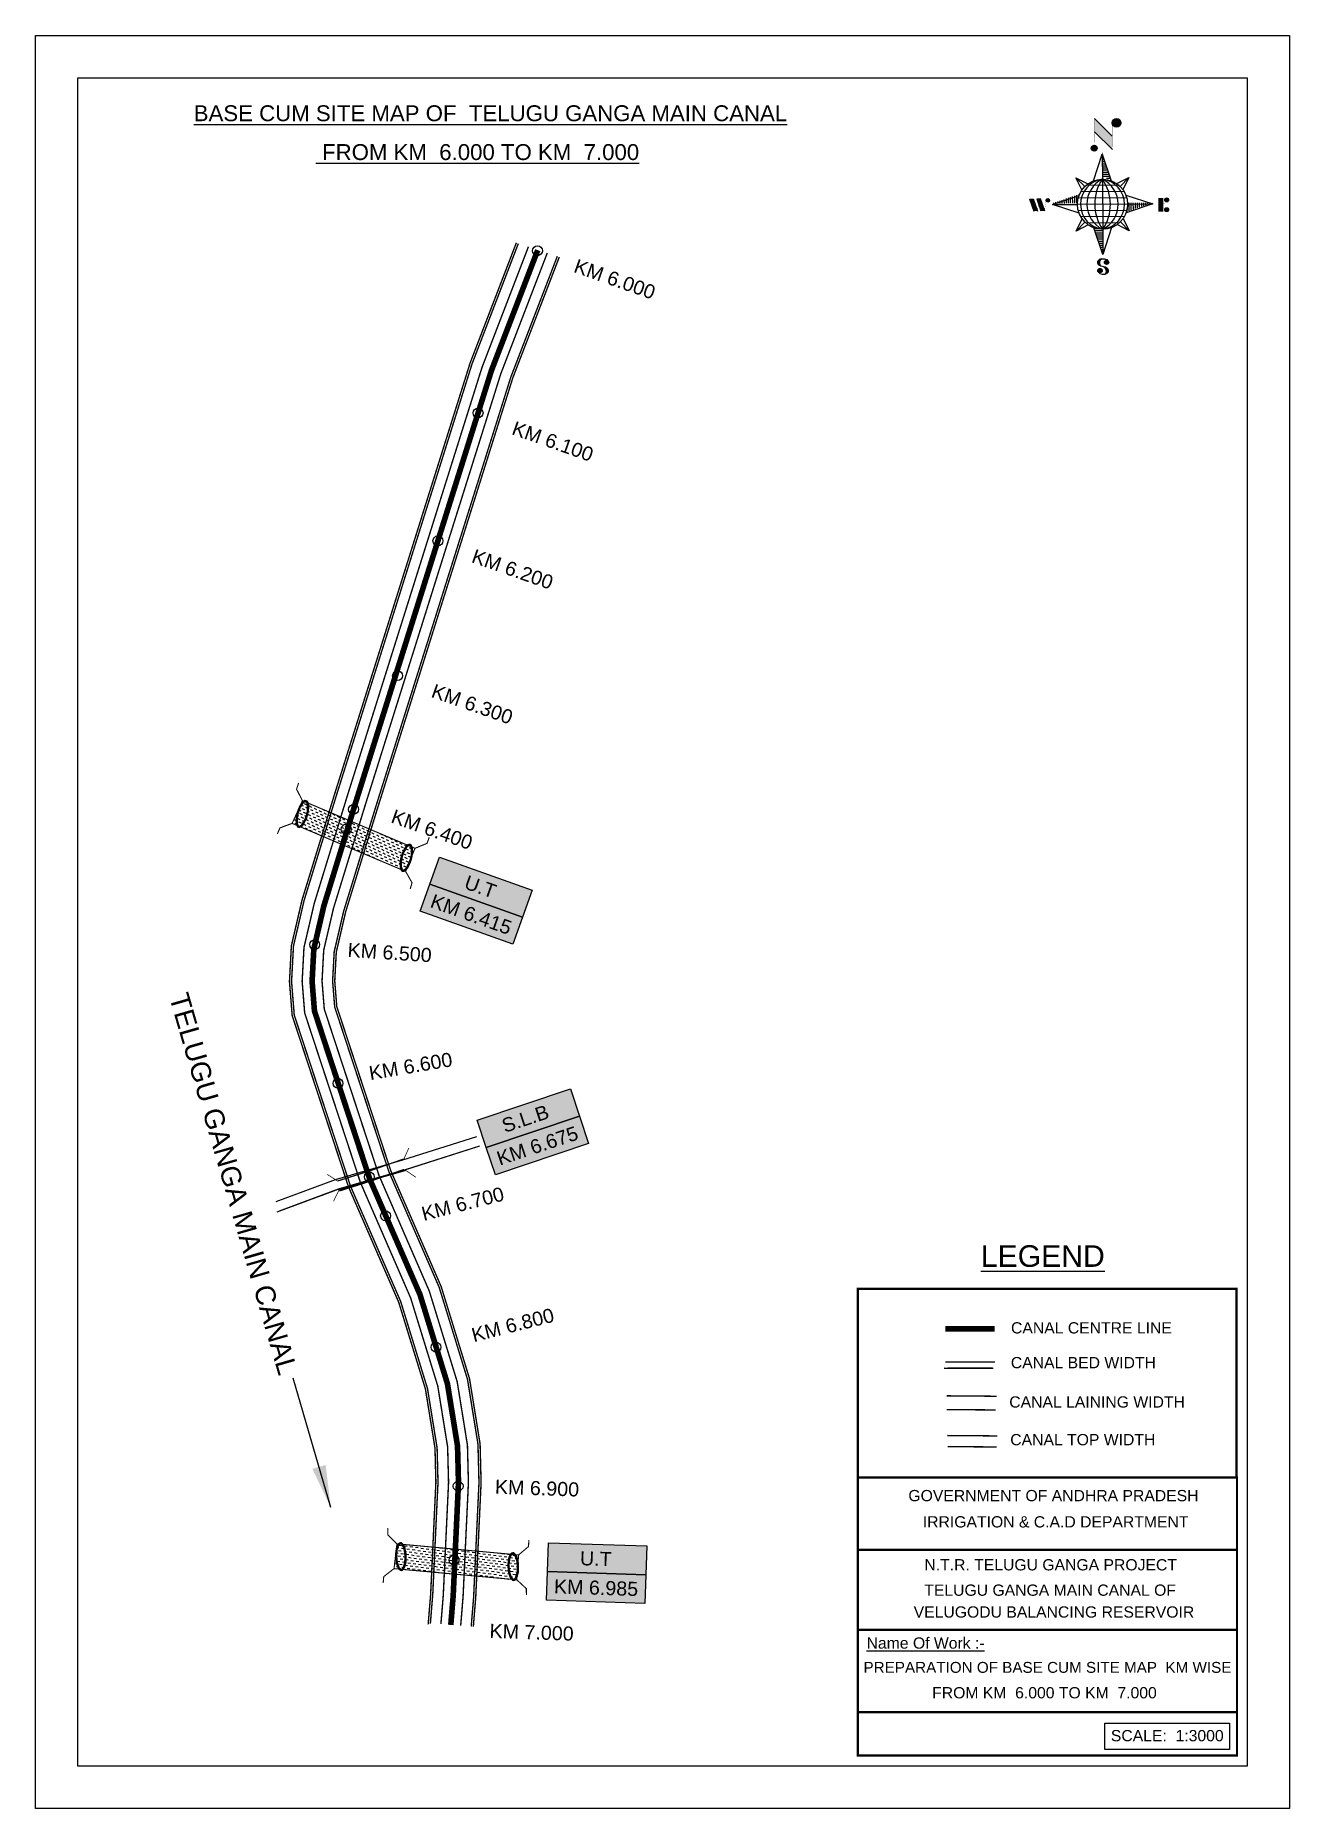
# Model space of a CAD drawing. Header units: inches. Extents: x 259960 to 260851, y 1736990 to 1738250.
import ezdxf

# ---------------------------------------------------------------- set-up
doc = ezdxf.new("R2010")
doc.units = ezdxf.units.IN
doc.header["$MEASUREMENT"] = 0
doc.header["$PDMODE"] = 32
doc.header["$PDSIZE"] = 7
doc.linetypes.add('ACAD_ISO02W100', pattern=[15, 12, -3])
for name, color, linetype in [('AQUADUCT', 1, 'Continuous'), ('bed with', 5, 'Continuous'), ('bord', 1, 'Continuous'), ('canal', 1, 'Continuous'), ('chainage', 7, 'Continuous'), ('FRAME 025', 7, 'Continuous'), ('laying', 4, 'Continuous'), ('lining', 4, 'Continuous'), ('ROAD', 6, 'Continuous'), ('SLB', 11, 'Continuous'), ('STREAM', 4, 'Continuous'), ('Stu coo', 3, 'Continuous'), ('TEXT', 7, 'Continuous'), ('top of bund', 1, 'Continuous'), ('UT', 173, 'ACAD_ISO02W100'), ('V', 6, 'Continuous'), ('ZSTU', 7, 'Continuous')]:
    doc.layers.add(name, color=color, linetype=linetype)
doc.styles.get("Standard").update_dxf_attribs({"font": 'arial.ttf'})
doc.dimstyles.get("Standard").update_dxf_attribs({"dimtxt": 0.18, "dimasz": 0.18, "dimexe": 0.18, "dimexo": 0.0625, "dimgap": 0.09, "dimtad": 0, "dimtih": 1, "dimtoh": 1, "dimdec": 4, "dimzin": 0, "dimdsep": 46, "dimtxsty": 'Standard', "dimcen": 0.09, "dimadec": 0, "dimazin": 0, "dimtfac": 1, "dimtdec": 4, "dimtofl": 0, "dimtmove": 0, "dimatfit": 3, "dimfxl": 1, "dimtolj": 1, "dimtzin": 0, "dimarcsym": 0})
pattern_1 = [(267.2971131487395, (-8720374.9383359, 50637915.13839893), (10.53672553373347, -0.4974314379093613), [])]
pattern_2 = [(357.2971131487395, (-8720374.9383359, 50637915.13839893), (0.4974314379093601, 10.53672553373348), [])]

# ---------------------------------------------------------------- blocks, each defined once
blk = doc.blocks.new('GGF')
at = {"layer": 'STREAM'}
h = blk.add_hatch(dxfattribs=at)
h.set_pattern_fill('DASH', color=256, scale=10, angle=-6.082734917303942, style=0)
h.set_pattern_definition([(353.9172650826961, (-115347.3726237068, 1016.387648081312), (1.375417949938526, 1.110506849590268), [1.25, -1.25])])
h.paths.add_polyline_path([(406186.8358267642, 1485623.894007653), (406186.3350356966, 1485618.16585714), (406185.8342446289, 1485612.437706626), (406242.6024607782, 1485608.895201602), (406242.8636284556, 1485614.639267362), (406243.1247961327, 1485620.383333121)])
at = {"layer": 'laying', "linetype": 'ByBlock', "extrusion": (0, 0, -1)}
for centre in [(406188.8340515448, 1485618.100544371), (406240.8092758137, 1485614.964376942)]:
    blk.add_ellipse(centre, major_axis=(0.4022038884711088, -6.365555352701567), ratio=0.3887167828476952, dxfattribs=at)
at = {"layer": 'laying', "linetype": 'ByBlock'}
for points in [[(406189.2044231551, 1485612.238788546), (406189.1301593552, 1485612.234096231), (406189.0528622998, 1485612.245618227), (406188.8631006061, 1485612.324588027), (406188.7519765225, 1485612.394145026), (406188.5122836892, 1485612.610022701), (406188.3845252309, 1485612.755754402), (406187.9901122551, 1485613.318903608), (406187.7273521348, 1485613.85898441), (406187.2895556467, 1485615.151754198), (406187.1131680161, 1485615.903753204), (406186.8806331598, 1485617.489787864), (406186.8243655579, 1485618.323341603), (406186.8412834518, 1485619.932858505), (406186.9146281564, 1485620.708349793), (406187.1740924141, 1485622.067517512), (406187.3614922329, 1485622.65073727), (406187.7140922088, 1485623.356040432), (406187.8630650354, 1485623.567618286), (406188.1141012118, 1485623.821781273), (406188.2175726035, 1485623.889167762), (406188.3951326545, 1485623.961233407), (406188.4694103668, 1485623.970225642), (406188.6399464445, 1485623.94807565), (406188.7398646418, 1485623.913414563), (406188.9754422541, 1485623.761023998), (406189.1085637353, 1485623.642922326), (406189.3815283708, 1485623.318037364), (406189.5211763898, 1485623.111945711), (406189.9516964495, 1485622.33059618), (406190.2214699374, 1485621.608086816), (406190.6248590543, 1485619.961048005), (406190.7595287117, 1485619.037350996), (406190.8632364098, 1485617.186895084), (406190.8321935693, 1485616.26108243), (406190.6143732872, 1485614.607066808), (406190.4262052957, 1485613.879561222), (406190.055177624, 1485613.01905299), (406189.9016287614, 1485612.765040143), (406189.6325239488, 1485612.445281366), (406189.5169377527, 1485612.35368761), (406189.3392356181, 1485612.260876767), (406189.2716159608, 1485612.243034084), (406189.2044231551, 1485612.238788546)], [(406241.179647424, 1485609.102621116), (406241.1053836241, 1485609.097928802), (406241.0280865688, 1485609.109450798), (406240.838324875, 1485609.188420597), (406240.7272007914, 1485609.257977597), (406240.4875079581, 1485609.473855271), (406240.3597494998, 1485609.619586973), (406239.965336524, 1485610.182736179), (406239.7025764037, 1485610.722816981), (406239.2647799156, 1485612.015586769), (406239.088392285, 1485612.767585774), (406238.8558574287, 1485614.353620435), (406238.7995898268, 1485615.187174174), (406238.8165077207, 1485616.796691076), (406238.8898524253, 1485617.572182364), (406239.149316683, 1485618.931350083), (406239.3367165019, 1485619.514569841), (406239.6893164777, 1485620.219873002), (406239.8382893043, 1485620.431450857), (406240.0893254807, 1485620.685613844), (406240.1927968724, 1485620.753000333), (406240.3703569234, 1485620.825065977), (406240.4446346357, 1485620.834058213), (406240.6151707135, 1485620.811908221), (406240.7150889107, 1485620.777247134), (406240.950666523, 1485620.624856569), (406241.0837880042, 1485620.506754897), (406241.3567526398, 1485620.181869935), (406241.4964006587, 1485619.975778282), (406241.9269207185, 1485619.194428751), (406242.1966942063, 1485618.471919387), (406242.6000833233, 1485616.824880576), (406242.7347529806, 1485615.901183567), (406242.8384606787, 1485614.050727655), (406242.8074178382, 1485613.124915001), (406242.5895975561, 1485611.470899379), (406242.4014295646, 1485610.743393793), (406242.0304018929, 1485609.882885561), (406241.8768530303, 1485609.628872714), (406241.6077482177, 1485609.309113937), (406241.4921620216, 1485609.21752018), (406241.314459887, 1485609.124709338), (406241.2468402297, 1485609.106866655), (406241.179647424, 1485609.102621116)]]:
    blk.add_open_spline(points, degree=3, knots=[0, 0, 0, 0, 0.1890722348827286, 0.1890722348827286, 0.3781444697654573, 0.3781444697654573, 0.567216704648186, 0.567216704648186, 0.9642381621637766, 0.9642381621637766, 1.361259619679367, 1.361259619679367, 1.758281077194958, 1.758281077194958, 2.155302534710549, 2.155302534710549, 2.552323992226139, 2.552323992226139, 2.807761081817867, 2.807761081817867, 3.012439963152372, 3.012439963152372, 3.217118844486876, 3.217118844486876, 3.421797725821381, 3.421797725821381, 3.626476607155885, 3.626476607155885, 3.831155488490389, 3.831155488490389, 4.280922883927905, 4.280922883927905, 4.730690279365422, 4.730690279365422, 5.180457674802938, 5.180457674802938, 5.630225070240454, 5.630225070240454, 5.896844194109022, 5.896844194109022, 6.112115499412711, 6.112115499412711, 6.283185307179586, 6.283185307179586, 6.283185307179586, 6.283185307179586], dxfattribs=at)
at = {"layer": 'UT', "ltscale": 0.2, "const_width": 0.4999999999999999}
for points in [[(406181.0067191261, 1485605.627956516), (406181.2043290924, 1485608.621441158), (406185.8342446289, 1485612.437706626), (406186.3350356966, 1485618.16585714), (406186.8358267643, 1485623.894007653), (406182.485284513, 1485628.02592998), (406182.4731358847, 1485631.025905382)], [(406186.8358267643, 1485623.894007653), (406243.1247961327, 1485620.383333121)], [(406247.6637609265, 1485627.388723734), (406247.5913202798, 1485624.389598469), (406243.1247961327, 1485620.383333121), (406242.8636284556, 1485614.639267362), (406242.6024607783, 1485608.895201602), (406247.1217425518, 1485604.948545771), (406247.2591485833, 1485601.95169416)], [(406185.8342446289, 1485612.437706626), (406242.6024607783, 1485608.895201602)]]:
    blk.add_lwpolyline(points, dxfattribs=at)
blk = doc.blocks.new('FGDFGDFG6YURT')
at = {"layer": 'ROAD', "color": 1, "linetype": 'Continuous', "lineweight": 25}
for points in [[(386103.5284786596, 1482907.418250796, 0), (386134.4943898718, 1482913.048692988, 0), (386162.3338302057, 1482917.432879298, 0), (386187.03831635, 1482923.149040827, 0)], [(386104.349895274, 1482907.665549859, 0), (386135.2697901193, 1482913.287625029, 0), (386163.2020570702, 1482917.686429777, 0), (386188.0436620642, 1482923.434318075, 0)], [(386104.2356023123, 1482903.529261708, 0), (386135.1554971575, 1482909.151336877, 0), (386163.0877641085, 1482913.550141626, 0), (386187.9293691025, 1482919.298029924, 0)]]:
    blk.add_polyline3d(points, dxfattribs=at)
at = {"layer": 'SLB'}
for points, const_width in [([(386134.5918138346, 1482913.396780385), (386134.2422434629, 1482913.414116911), (386130.6310287907, 1482916.63665141)], 0.2999999999999999), ([(386134.5918138346, 1482913.396780385), (386148.2388681522, 1482915.445660189), (386161.8187230226, 1482917.900765421)], 0.4999999999999999), ([(386161.9926194173, 1482918.187514973), (386148.4127645467, 1482915.732409741), (386134.9121982792, 1482912.873264684)], 0.4999999999999999), ([(386161.8187230226, 1482917.900765421), (386162.1664906862, 1482917.940232523), (386164.805117545, 1482921.997725382)], 0.2999999999999999), ([(386134.7979053175, 1482908.736976533), (386134.4514698859, 1482908.687151922), (386131.9350661394, 1482904.552746017)], 0.2999999999999999), ([(386161.8783264555, 1482914.051226821), (386148.298471585, 1482911.59612159), (386134.7979053175, 1482908.736976533)], 0.4999999999999999), ([(386161.8783264555, 1482914.051226821), (386162.2282584353, 1482914.044326869), (386165.9340047213, 1482910.930961412)], 0.2999999999999999)]:
    blk.add_lwpolyline(points, dxfattribs=dict(at, const_width=const_width))
blk = doc.blocks.new('*X4')
at = {"color": 0, "linetype": 'Continuous'}
for p, q in [((6321.563175437702, 239.2074203663178), (6322.581924588794, 240.2261695174094)), ((6321.571094283617, 239.3921159075293), (6322.524536642279, 240.3455582661906)), ((6321.579013129532, 239.5768114487408), (6322.467148695763, 240.4649470149719)), ((6321.586931975447, 239.7615069899523), (6322.409760749248, 240.5843357637531)), ((6321.594850821361, 239.9462025311638), (6322.352372802732, 240.7037245125344)), ((6321.602769667276, 240.1308980723753), (6322.294984856217, 240.8231132613157)), ((6321.610688513191, 240.3155936135868), (6322.322610836808, 241.0275159372032)), ((6321.618607359106, 240.5002891547983), (6322.339575221931, 241.2212570176224)), ((6321.670405508729, 239.1378737420482), (6322.639312535309, 240.1067807686281)), ((6321.756101028845, 239.046792566867), (6322.694551492757, 239.9852430307802)), ((6321.767025283511, 240.8254837745006), (6322.356539607053, 241.4149980980416)), ((6321.841796548961, 238.9557113916858), (6322.784401525116, 239.8983163678416)), ((6321.927492069076, 238.8646302165046), (6322.874251557474, 239.8113897049031)), ((6322.013187589191, 238.7735490413234), (6322.964101589832, 239.7244630419646)), ((6322.075863133939, 241.3110983202248), (6322.373503992176, 241.6087391784607)), ((6322.098883109306, 238.6824678661422), (6323.053951622191, 239.637536379026)), ((6322.184578629423, 238.591386690961), (6323.143801654548, 239.5506097160875)), ((6322.270274149538, 238.5003055157798), (6323.233651686906, 239.463683053149)), ((6322.405772691616, 238.4590273625623), (6323.316199320379, 239.3694539913255)), ((6322.536564177177, 238.4130421528257), (6323.436926723143, 239.3134046987925)), ((6322.667355662737, 238.3670569430892), (6323.557654125907, 239.2573554062594)), ((6322.798147148297, 238.3210717333527), (6323.67838152867, 239.2013061137264)), ((6322.928938633857, 238.2750865236161), (6323.799108931434, 239.1452568211934)), ((6323.059730119417, 238.2291013138795), (6323.919836334197, 239.0892075286604)), ((6323.190521604977, 238.183116104143), (6324.040563736961, 239.0331582361274)), ((6323.334898284248, 238.1507160881169), (6324.161291139725, 238.9771089435944)), ((6323.500484499982, 238.1395256085544), (6324.282018542488, 238.9210596510615)), ((6323.666070715716, 238.1283351289918), (6324.389078986148, 238.8513433994243)), ((6323.83165693145, 238.1171446494292), (6324.558435473549, 238.8439231915289)), ((6324.097210919775, 238.2059219424567), (6324.727791960951, 238.8365029836336)), ((6324.341779298861, 238.2737136262468), (6324.897148448353, 238.8290827757383)), ((6324.586347677948, 238.341505310037), (6325.066504935754, 238.821662567843)), ((6324.830916057034, 238.4092969938271), (6325.235861423155, 238.8142423599477)), ((6325.075484436121, 238.4770886776172), (6325.405217910557, 238.8068221520524)), ((6325.401209342145, 238.6260368883443), (6325.574574397958, 238.7994019441571))]:
    blk.add_line(p, q, dxfattribs=at)
blk = doc.blocks.new('*X3')
at = {"color": 0, "linetype": 'Continuous'}
for p, q in [((6324.425409812192, 240.3018877878409), (6324.530098087213, 240.4065760628617)), ((6324.560821561592, 240.2605228419445), (6324.762767368324, 240.4624686486762)), ((6324.696233310992, 240.2191578960481), (6324.995436649435, 240.5183612344908)), ((6324.831645060392, 240.1777929501517), (6325.228105930546, 240.5742538203053)), ((6324.967056809793, 240.1364280042552), (6325.451206401633, 240.6205775960956)), ((6325.102468559193, 240.0950630583588), (6325.626700194168, 240.619294693334)), ((6325.231508829004, 240.0473266328736), (6325.802193986703, 240.6180117905725)), ((6325.335045025791, 239.9740861343645), (6325.976788801136, 240.6158299097086)), ((6325.438581222579, 239.9008456358553), (6326.100204563527, 240.5624689768027)), ((6325.542117419366, 239.8276051373462), (6326.223620325917, 240.5091080438968)), ((6325.645653616154, 239.754364638837), (6326.347036088308, 240.455747110991)), ((6325.749189812941, 239.6811241403279), (6326.470451850699, 240.4023861780851)), ((6325.852726009729, 239.6078836418188), (6326.593867613089, 240.3490252451792)), ((6325.951486090436, 239.5298670272285), (6326.71728337548, 240.2956643122733)), ((6326.036566250415, 239.4381704919113), (6326.840699137871, 240.2423033793674)), ((6326.121646410395, 239.346473956594), (6326.964114900262, 240.1889424464615)), ((6326.206726570374, 239.2547774212767), (6327.055858370612, 240.1039092215148)), ((6326.291806730354, 239.1630808859595), (6327.135785134496, 240.0070592901021)), ((6326.376886890333, 239.0713843506422), (6327.21571189838, 239.9102093586895)), ((6326.461967050313, 238.9796878153249), (6327.295638662264, 239.8133594272769)), ((6326.547047210292, 238.8879912800077), (6327.375565426148, 239.7165094958642)), ((6326.632127370272, 238.7962947446904), (6327.455492190032, 239.6196595644516)), ((6326.717207530251, 238.7045982093731), (6327.535418953916, 239.5228096330389)), ((6326.788410008449, 236.4777036487165), (6327.354219516036, 237.0435131563033)), ((6326.792225928501, 238.6028399123283), (6327.6153457178, 239.4259597016263)), ((6326.838137672734, 238.4719749612643), (6327.695272481684, 239.3291097702136)), ((6326.884049416966, 238.3411100102004), (6327.775199245568, 239.2322598388009)), ((6326.916746160023, 236.7828164955863), (6327.582476853365, 237.4485471889285)), ((6326.9299611612, 238.2102450591364), (6327.853734496604, 239.1340183945408)), ((6326.975872905432, 238.0793801080725), (6327.849127438164, 238.952634640804)), ((6327.003134980726, 237.9298654880686), (6327.844520379724, 238.7712508870673)), ((6327.012515933215, 237.7624697452613), (6327.839913321284, 238.5898671333306)), ((6327.021896885704, 237.5950740024541), (6327.835306262844, 238.4084833795939)), ((6327.031277838193, 237.4276782596467), (6327.830699204404, 238.2270996258572)), ((6327.040658790683, 237.2602825168395), (6327.826092145964, 238.0457158721205)), ((6327.045082311595, 237.087929342456), (6327.810734190693, 237.8535812215537))]:
    blk.add_line(p, q, dxfattribs=at)
blk = doc.blocks.new('H')
at = {"layer": 'bord', "extrusion": (0.0004278845142637609, 0.00479197890903182, 0.9999884268595202)}
h = blk.add_hatch(dxfattribs=at)
h.set_pattern_fill('LINE', color=8, scale=84.38768555040302, angle=-2.702886851260515, style=0)
h.set_pattern_definition(pattern_2)
h.paths.add_polyline_path([(-492.4668010775931, 785.5898788240738, -0.090992046448718), (-447.9625593584497, 775.2324968557805), (-486.4976985411486, 912.0312741750386)])
h = blk.add_hatch(dxfattribs=at)
h.set_pattern_fill('LINE', color=8, scale=84.38768555040302, angle=-92.70288685126052, style=0)
h.set_pattern_definition(pattern_1)
h.paths.add_polyline_path([(-624.8772989658173, 665.1175860036165, -0.09099204644210665), (-614.5199170010164, 709.6218277204316), (-751.3186943142209, 671.0866885515861)])
h = blk.add_hatch(dxfattribs=at)
h.set_pattern_fill('LINE', color=8, scale=84.38768555040302, angle=-92.70288685126052, style=0)
h.set_pattern_definition(pattern_1)
h.paths.add_polyline_path([(-245.5531129193259, 647.210278397426), (-371.9945082624909, 653.17938094493, -0.09099204644878103), (-382.3518902289215, 608.6751392250881)])
h = blk.add_hatch(dxfattribs=at)
h.set_pattern_fill('LINE', color=8, scale=84.38768555040302, angle=-2.702886851260515, style=0)
h.set_pattern_definition(pattern_2)
h.paths.add_polyline_path([(-504.4050061509479, 532.7070881242398, -0.090992046448718), (-548.909247870557, 543.064470092766), (-510.3741086877417, 406.2656927765347)])
at = {"layer": 'bord', "extrusion": (0.0004278845142637604, 0.00479197890903182, 0.9999884268595203)}
for p, q in [((-516.2384251924814, 1087.08582315594, -1217.145331720205), (-431.5311611755169, 993.9857607749291, -1216.735438367611)), ((-519.3860571105615, 1020.408509141766, -1216.824464901347), (-434.678793075087, 927.3084467682056, -1216.414571548796)), ((-538.2690597721958, 773.6536562892143, -1215.633927328097), (-487.0181812191731, 906.212239655666, -1216.291082326422)), ((-487.0181812191731, 906.212239655666, -1216.291082326422), (-492.9870239489828, 779.7722960542887, -1215.682623766277)), ((-487.0181812191731, 906.212239655666, -1216.291082326422), (-448.4827650671941, 769.4150330077391, -1215.652034309381)), ((-626.736305744329, 793.7732813858893, -1215.692487060367), (-566.811349663476, 760.1895317081362, -1215.557193835181)), ((-626.736305744329, 793.7732813858893, -1215.692487060367), (-584.1428260545363, 746.9596384149045, -1215.486379775655)), ((-598.946746484784, 730.9517588270828, -1215.4033350249), (-626.736305744329, 793.7732813858893, -1215.692487060367)), ((-421.3357812265749, 753.3219341966324, -1215.586531535218), (-358.5136001041974, 781.1110481221694, -1215.746578873753)), ((-358.5136001041974, 781.1110481221694, -1215.746578873753), (-405.3276889660046, 738.5181495659053, -1215.522440984547)), ((-358.5136001041974, 781.1110481221694, -1215.746578873753), (-392.0976094479556, 721.1868434431963, -1215.445049781629)), ((-864.6667208376457, 700.9117660832126, -1215.145683569252), (-846.8602190883248, 637.7003116968554, -1214.850391321915)), ((-846.885899517627, 700.0723706756253, -1215.149269383754), (-829.079397758178, 636.8609162860084, -1214.853977136408)), ((-829.1050781964441, 699.2329752675723, -1215.152855198257), (-811.2985764592304, 636.0215208844747, -1214.857562950931)), ((-829.1050781964441, 699.2329752675723, -1215.152855198257), (-811.3242568973801, 698.393579858588, -1215.156441012743)), ((-811.3242568973801, 698.393579858588, -1215.156441012743), (-793.5177551378147, 635.1821254740935, -1214.861148765422)), ((-751.8386587080895, 665.2704204607289, -1215.023166955395), (-615.0399729244527, 703.8051171880215, -1215.266361263119)), ((-751.8386587080895, 665.2704204607289, -1215.023166955395), (-625.3972626964678, 659.3013864478562, -1215.048666080719)), ((-619.2784603905748, 614.0198538512923, -1214.834293591338), (-751.8386587080895, 665.2704204607289, -1215.023166955395)), ((-246.0730746499612, 641.3942844460253, -1215.12516345687), (-382.8717604242847, 602.859587718267, -1214.881969149149)), ((-378.6332729603746, 692.6448510554619, -1215.314036820931), (-246.0730746499612, 641.3942844460253, -1215.12516345687)), ((-372.5144706616993, 647.363318458898, -1215.099664331546), (-246.0730746499612, 641.3942844460253, -1215.12516345687)), ((-213.4791469212505, 669.2951450282708, -1215.272811938016), (-216.710715676134, 600.8397693103179, -1214.943388670676)), ((-197.1518122339039, 599.9164343632292, -1214.947333066632), (-193.9202434780891, 668.3718100786209, -1215.276756333961)), ((-639.398133254319, 525.5536567845847, -1214.401751538512), (-605.8141239105607, 585.4778614635579, -1214.703280630637)), ((-639.398133254319, 525.5536567845847, -1214.401751538512), (-592.5840443923953, 568.1465553403832, -1214.625889427719)), ((-576.5759521321743, 553.3427707091905, -1214.561798877043), (-639.398133254319, 525.5536567845847, -1214.401751538512)), ((-510.8935521394596, 400.4524652508553, -1213.857248085843), (-549.4289682914387, 537.2496718976181, -1214.496296102879)), ((-371.1754276144202, 512.8914235194679, -1214.455843351893), (-431.1003836950404, 546.475173198618, -1214.591136577086)), ((-371.1754276144202, 512.8914235194679, -1214.455843351893), (-413.7689073036308, 559.7050664918497, -1214.661950636613)), ((-398.9649868734996, 575.7129460782744, -1214.74499538736), (-371.1754276144202, 512.8914235194679, -1214.455843351893)), ((-459.6426735860878, 533.0110486173071, -1214.514403084168), (-510.8935521394596, 400.4524652508553, -1213.857248085843)), ((-504.9247094094171, 526.8924088519998, -1214.465706645989), (-510.8935521394596, 400.4524652508553, -1213.857248085843))]:
    blk.add_line(p, q, dxfattribs=at)
at = {"layer": 'bord', "color": 8, "linetype": 'ByBlock', "extrusion": (0.0004278845142637604, 0.00479197890903182, 0.9999884268595203)}
for p, q in [((-386.4701403837535, 711.3830894059502, -1215.400477790083), (-605.4730712235323, 721.7215742594562, -1215.35631111762)), ((-410.8462962137419, 744.2142448802479, -1215.547375515144), (-578.1125475389999, 752.110393114388, -1215.51364266185)), ((-492.9872379411827, 779.772306161467, -1215.682623723144), (-504.9247094094171, 526.8924088519998, -1214.465706645989)), ((-372.5145726100891, 647.3634304928128, -1215.099664824794), (-625.3973747401615, 659.3012845208868, -1215.048665544341)), ((-378.0217974673142, 615.9429816137999, -1214.946740470406), (-622.87451776542, 627.5017590741627, -1214.897360629442)), ((-375.037429585529, 679.1629559395369, -1215.250969739694), (-619.8901498829364, 690.7217333998997, -1215.201589898729)), ((-392.4388761268347, 584.9431407540105, -1214.792019251512), (-611.441806967312, 595.2816256079823, -1214.747852579053)), ((-419.7993998112506, 554.5543218990788, -1214.634687707282), (-587.06565113744, 562.4504701336846, -1214.600954853988))]:
    blk.add_line(p, q, dxfattribs=at)
at = {"layer": 'bord', "extrusion": (0.0004278845142637604, 0.00479197890903182, 0.9999884268595203)}
for points, const_width, elevation in [([(-522.0131121619479, 959.550775259228), (-515.7175743466119, 1092.906934415961)], 1.60540055982536, -1212.142843617219), ([(-434.158262363472, 933.1277235058805), (-427.8627245295095, 1066.483882669366)], 1.60540055982536, -1212.142843617219), ([(-870.0736340994383, 707.00824508073), (-846.3658724653925, 705.889038352192)], 0.6421602239301444, -1212.142843617219), ([(-828.5594987093612, 642.6768581911618), (-855.2307305332708, 643.935965762368)], 0.6421602239301444, -1212.142843617219), ([(-828.5594987093612, 642.676858191162), (-820.953748198869, 677.9586989512691)], 0.6421602239301444, -1212.142843617223), ([(-810.7786774830411, 641.8374531447001), (-784.1074456587239, 640.5783455765209)], 0.6421602239301444, -1212.142843617222), ([(-792.9978562549747, 640.9980480956772), (-781.589230506466, 693.9208092413096)], 0.6421602239301444, -1212.142843617218), ([(-222.7385766651839, 675.5731321041832), (-173.8413183107752, 673.2647682324088)], 0.7063762463231584, -1212.142843617221), ([(-194.785239975681, 644.8497587676384), (-185.0057882997701, 644.3880859934699)], 0.7063762463231584, -1212.14284361722), ([(-177.0730277270245, 604.8086065300355), (-225.9702860934822, 607.1169704015771)], 0.7063762463231584, -1212.142843617222)]:
    blk.add_lwpolyline(points, dxfattribs=dict(at, const_width=const_width, elevation=elevation))
for points, const_width, elevation in [([(-413.6616245851993, 1073.140134249887, 1), (-397.6117714248124, 1057.729118476532, 1)], 22.25077962579039, -1212.14284361722), ([(-530.3419430367337, 949.5474510251247, 1), (-519.6420409089901, 939.2734405104861, 1)], 14.83385308386026, -1212.142843617223), ([(-775.9087905502321, 696.5833098740303, 1), (-769.4888492682775, 690.418903565154, 1)], 8.900311850316152, -1212.142843617216), ([(-177.8339587833615, 666.8757400336997, 1), (-170.7720233739972, 660.0948930920731, 1)], 9.790343035347762, -1212.142843617223), ([(-180.1423226412179, 617.9784816729323, 1), (-173.0803872516442, 611.1976347345654, 1)], 9.790343035347762, -1212.142843617219), ([(-489.8397168474219, 361.7280028313068, 1), (-498.0671858660056, 369.1142257457323, 1)], 11.05656073458609, -1212.142843617215), ([(-525.1949096693778, 321.5505605205689, 1), (-533.4223786795214, 328.9367834347616, 1)], 11.05656073458609, -1212.142843617218)]:
    blk.add_lwpolyline(points, format="xyb", close=True, dxfattribs=dict(at, const_width=const_width, elevation=elevation))
for points, elevation in [([(-537.0436544864716, 317.3909783906986), (-530.686771839954, 310.4778530870033), (-519.7848077441001, 306.8033377354246), (-504.8555995545785, 306.8996049665207), (-493.8614930827366, 309.9751672386152), (-486.3299612487816, 317.6739007300386), (-486.5193926708707, 325.7780890813514), (-490.6180678635317, 333.2605072774198), (-493.5031616341619, 336.2254691210802), (-502.816804350885, 340.8534958871466), (-522.4580017436219, 347.2728260433129), (-530.4257294404489, 351.5824209563287), (-533.6858260648524, 354.5525017987891), (-537.4013079778782, 362.629807892173), (-536.9549017110166, 373.3508360361672), (-530.0284934418471, 380.6827556172281), (-520.0052991440441, 384.0716307398478), (-503.5000552259427, 384.2213990291513), (-492.5323047870551, 379.8708521119993), (-487.1463343054379, 373.2710396641844)], -1212.142843617219), ([(-522.4539065143929, 347.5728294925347), (-526.1949835211592, 353.7751140225195), (-527.7518298353394, 360.6227161141025), (-527.9156661629893, 370.6019260344024), (-525.8991041315983, 375.4503632916039), (-521.3202371541029, 381.1640017041664), (-514.5251386848048, 384.3718976443916)], -1212.142843617221), ([(-504.8555995545785, 306.8996049665207), (-499.0047943263154, 312.3708361831504), (-496.9585419834797, 319.3942984564654), (-497.4612851235933, 326.5275708001649), (-501.2415295758961, 335.3559093211365), (-509.2361390522836, 343.1915685721062)], -1212.142843617219)]:
    blk.add_lwpolyline(points, dxfattribs=dict(at, elevation=elevation))
for centre, radius in [((-405.6366979898718, 1065.434626361347, -1212.142843617228), 22.25077962579068), ((-524.9919919744626, 944.4104457636145, -1212.142843617225), 14.83385308386045), ((-498.4359036135794, 659.1484834742021, -1212.142843617229), 126.5822129822759), ((-772.6988199003781, 693.5011067149355, -1212.142843617225), 8.900311850316273), ((-174.3029910778062, 663.4853165630027, -1212.142843617225), 9.7903430353479), ((-176.6113549475952, 614.5880582008385, -1212.142843617227), 9.7903430353479), ((-493.9534513636986, 365.4211142832808, -1212.142843617226), 11.05656073458623), ((-529.3086441806488, 325.2436719765011, -1212.142843617227), 11.05656073458623)]:
    blk.add_circle(centre, radius, dxfattribs=at)
at = {"layer": 'bord', "color": 8, "linetype": 'ByBlock', "extrusion": (0.0004278845142637604, 0.00479197890903182, 0.9999884268595203)}
for centre, radius, start, end in [((-481.5018944916621, 658.3490694805806, -1212.142843617225), 127.7124113124745, 94.925359787212, 259.6690604518324), ((-436.7958279077627, 656.2386032006533, -1212.142843617224), 140.8227119427793, 113.2864437035868, 241.3079765329169), ((-315.8862391595549, 650.5307512261786, -1212.142843617227), 222.3100112361417, 142.5891607921548, 212.0052594442485), ((-560.0761933124097, 662.0583738566748, -1212.142843617224), 140.8227119427793, 293.2864437035868, 61.30797653291689), ((-680.9857820597445, 667.7662258302183, -1212.142843617228), 222.3100112361417, 322.5891607921548, 32.00525944424854), ((-515.3701267285685, 659.9479075753505, -1212.142843617227), 127.7124113124745, 274.925359787212, 79.66906045183244)]:
    blk.add_arc(centre, radius, start, end, dxfattribs=at)
at = {"layer": 'bord', "extrusion": (0.0004278845142637604, 0.00479197890903182, 0.9999884268595203)}
for points in [[(-515.7175743148887, 1092.906934417125, -1212.142843617227), (-431.0104934413977, 999.8058030862261, -1212.142843617227), (-518.8653432401063, 1026.22885483189, -1212.142843617227), (-434.1582623484545, 933.1277235084416, -1212.142843617227)], [(-864.1466936911305, 706.7284433981881, -1212.142843617225), (-846.3658724649268, 705.889038353589, -1212.142843617225), (-846.34031992468, 643.5162632348297, -1212.142843617225), (-828.5594986876497, 642.6768581867381, -1212.142843617225)], [(-828.5850512369768, 705.049633307593, -1212.142843617229), (-810.804230031204, 704.2102282608984, -1212.142843617229), (-810.778677482168, 641.8374531481927, -1212.142843617229), (-792.9978562541016, 640.9980480994025, -1212.142843617229)], [(-193.4002216503151, 674.1881137788835, -1212.142843617225), (-196.6319310673212, 605.7319520774413, -1212.142843617225), (-212.9591249906118, 675.1114593302475, -1212.142843617225), (-216.1908344065701, 606.6552976257785, -1212.142843617225)]]:
    blk.add_solid(points, dxfattribs=at)
at = {"layer": 'bord', "extrusion": (0.0004278845142637604, 0.00479197890903182, 0.9999884268595203), "xscale": 7.977342409717546, "yscale": 7.977342408231451, "zscale": 7.977342408476333, "rotation": 138.0840426661453}
for name, p in [('*X3', (38300.50170925955, -31929.38484708802, -1212.14284361722)), ('*X4', (38314.39702652739, -31950.87734303279, -1212.142843617221))]:
    blk.add_blockref(name, p, dxfattribs=at)

msp = doc.modelspace()

# ---------------------------------------------------------------- hatches: boundary and pattern name
at = {"layer": 'ZSTU'}
h = msp.add_hatch(color=135, dxfattribs=at)
h.set_gradient(color1=(141, 177, 78), color2=(107, 135, 59), one_color=1, tint=0.3799999952316284, name='CYLINDER')
h.paths.add_polyline_path([(260305.5126293945, 1737623.105925068), (260312.376782684, 1737642.384909477), (260246.5940257952, 1737665.806419527), (260239.7298725058, 1737646.527435117)])
h.paths.add_polyline_path([(260260.0603961094, 1737642.027735775), (260286.0508486797, 1737632.774009193), (260291.1679112342, 1737647.14603223), (260265.1774586639, 1737656.399758812)], flags=24)
h = msp.add_hatch(color=252, dxfattribs=at)
h.set_gradient(color1=(167, 88, 159), color2=(127, 67, 121), one_color=1, tint=0.3799999952316284, name='CYLINDER')
h.paths.add_polyline_path([(260298.6484761048, 1737603.826940659), (260305.5126293946, 1737623.105925068), (260239.7298725056, 1737646.527435117), (260232.8657192161, 1737627.248450708)])
h.paths.add_polyline_path([(260235.9153108409, 1737628.698527435), (260297.0566536472, 1737606.929561786), (260302.1943080027, 1737621.359419925), (260241.0529651964, 1737643.128385575)], flags=24)
h = msp.add_hatch(color=135, dxfattribs=at)
h.set_gradient(color1=(141, 177, 78), color2=(107, 135, 59), one_color=1, tint=0.3799999952316284, name='CYLINDER')
h.paths.add_polyline_path([(260346.0683862694, 1737481.575953322), (260339.5991881932, 1737500.991032938), (260273.3520542559, 1737478.917168709), (260279.8212523322, 1737459.502089093)])
h.paths.add_polyline_path([(260291.3476766471, 1737466.296392943), (260328.6687372557, 1737478.731950164), (260323.7652420035, 1737493.448109662), (260286.4441813949, 1737481.012552441)], flags=24)
h = msp.add_hatch(color=252, dxfattribs=at)
h.set_gradient(color1=(167, 88, 159), color2=(127, 67, 121), one_color=1, tint=0.3799999952316284, name='CYLINDER')
h.paths.add_polyline_path([(260352.5375843458, 1737462.160873706), (260346.0683862695, 1737481.575953322), (260279.8212523323, 1737459.502089093), (260286.2904504085, 1737440.087009478)])
h.paths.add_polyline_path([(260287.7994210105, 1737443.107893341), (260349.3723759543, 1737463.624298607), (260344.5303361176, 1737478.15602075), (260282.9573811737, 1737457.639615484)], flags=24)
h = msp.add_hatch(color=135, dxfattribs=at)
h.set_gradient(color1=(141, 177, 78), color2=(107, 135, 59), one_color=1, tint=0.3799999952316284, name='CYLINDER')
h.paths.add_polyline_path([(260393.1359005063, 1737155.816859998), (260393.7966220259, 1737176.270693069), (260324.0051070888, 1737178.525172983), (260323.3443855691, 1737158.071339911)])
h.paths.add_polyline_path([(260344.0789637796, 1737159.983080114), (260371.6532574786, 1737159.092345884), (260372.1458096124, 1737174.340190576), (260344.5715159134, 1737175.230924806)], flags=24)
h = msp.add_hatch(color=252, dxfattribs=at)
h.set_gradient(color1=(167, 88, 159), color2=(127, 67, 121), one_color=1, tint=0.3799999952316284, name='CYLINDER')
h.paths.add_polyline_path([(260392.475178986, 1737135.363026926), (260393.1359005061, 1737155.816859998), (260323.3443855693, 1737158.071339911), (260322.6836640493, 1737137.61750684)])
h.paths.add_polyline_path([(260325.1460966013, 1737139.928168545), (260390.0133527268, 1737137.832757288), (260390.5078869616, 1737153.141961517), (260325.6406308362, 1737155.237372773)], flags=24)

# ---------------------------------------------------------------- linework, layer by layer
at = {"linetype": 'ByBlock'}
for points in [[(259959.5073043421, 1736989.644885249), (259959.5073043421, 1738249.644885249), (260850.5073043421, 1738249.644885249), (260850.5073043421, 1736989.644885249)], [(260820.5073043421, 1738219.644885249), (260820.5073043421, 1737019.644885249), (259989.5073043421, 1737019.644885249), (259989.5073043421, 1738219.644885249)]]:
    msp.add_lwpolyline(points, close=True, dxfattribs=at)
for p in [(260316.1996571905, 1738096.658006516), (260273.9793324397, 1737981.362017455), (260245.4209055356, 1737890.497184528), (260216.7657722611, 1737794.67094094), (260185.490958389, 1737699.687331737), (260157.8435299573, 1737603.588997404), (260174.5024095774, 1737504.986351751), (260208.2436531915, 1737410.850659905), (260244.0890972284, 1737317.50499648), (260259.8301247674, 1737218.743168548)]:
    msp.add_point(p)
at = {"color": 2}
for p in [(260180.2610559958, 1737685.601358159), (260196.7510559958, 1737438.561358159), (260256.8310559958, 1737166.171358159)]:
    msp.add_point(p, dxfattribs=at)
at = {"layer": 'bed with', "const_width": 1}
for points in [[(260309.762082623, 1738099.559314352), (260276.8246859082, 1738013.928037741), (260180.5968465439, 1737707.758283496), (260157.5922411871, 1737632.940636082), (260150.2711465785, 1737601.485103555), (260148.9840229323, 1737577.393165103), (260150.7766060877, 1737554.964636523), (260190.3748760791, 1737434.544837007), (260226.0589737456, 1737352.505686535), (260245.3505815465, 1737289.833369545), (260252.3497405659, 1737246.596708061), (260253.0027845722, 1737221.414670364), (260249.2565502217, 1737141.273720275), (260247.5667755395, 1737120.705507822)], [(260323.1572536076, 1738095.108661473), (260290.1434260834, 1738009.278678576), (260194.0612654477, 1737703.572432822), (260171.2138708044, 1737629.266080235), (260164.284965413, 1737599.495612762), (260163.1140890593, 1737577.579551215), (260164.6975059038, 1737557.768079794), (260203.5652359124, 1737439.56987931), (260239.303138246, 1737357.407029782), (260259.113530445, 1737293.049346773), (260266.4203714256, 1737247.912008256), (260267.1113274194, 1737221.268045954), (260263.3295617698, 1737140.366996042), (260261.6248009776, 1737119.616370219)], [(260640.1015572732, 1737302.553382912), (260638.0462368962, 1737302.580941408), (260605.2539020218, 1737302.557922022), (260605.0174486629, 1737302.567089267)], [(260641.2220114282, 1737306.958640832), (260638.074316024, 1737307.000846294), (260605.9150752662, 1737306.978271325)]]:
    msp.add_lwpolyline(points, dxfattribs=at)
at = {"layer": 'canal', "color": 6, "const_width": 4}
for points in [[(260641.0653437257, 1737330.575326028), (260638.4638358346, 1737330.610208007), (260605.868871599, 1737330.58732717)], [(260605.868871599, 1737330.58732717), (260641.0653437257, 1737330.575326028)]]:
    msp.add_lwpolyline(points, dxfattribs=at)
at = {"layer": 'FRAME 025', "lineweight": -3, "const_width": 1.636994106223717}
for points in [[(260543.7080363004, 1737359.047644783), (260812.8162014749, 1737359.047644783), (260812.8162014749, 1737224.819290854), (260543.7080363004, 1737224.819290854)], [(260543.7080363005, 1737224.819290854), (260813.1817367008, 1737224.819290854), (260813.1817367008, 1737027.273391085), (260543.7080363005, 1737027.273391085)]]:
    msp.add_lwpolyline(points, close=True, dxfattribs=at)
for points in [[(260543.7080363005, 1737173.529048814), (260813.1817367008, 1737173.529048814)], [(260543.7080363005, 1737116.665253903), (260813.1817367008, 1737116.665253903)], [(260543.7080363005, 1737058.034750777), (260813.1817367008, 1737058.034750777)]]:
    msp.add_lwpolyline(points, dxfattribs=at)
at = {"layer": 'lining', "const_width": 1}
for points in [[(260302.5634245007, 1738101.735421555), (260269.7402496447, 1738016.401101126), (260173.4349215951, 1737709.984799812), (260150.3466935183, 1737634.895187064), (260142.816987624, 1737602.543343339), (260141.4680303115, 1737577.294023554), (260143.371872143, 1737553.473443293), (260183.3587272316, 1737431.871942165), (260219.0142053943, 1737349.898589063), (260238.0298640473, 1737288.12274336), (260244.8653624491, 1737245.897080298), (260245.4982405045, 1737221.492662071), (260241.7709057812, 1737141.756020399), (260240.0604074374, 1737120.935556164)], [(260330.2793465169, 1738092.733498559), (260297.2278623469, 1738006.805615191), (260201.2231903965, 1737701.345916505), (260178.4594184732, 1737627.311529253), (260171.7391243675, 1737598.437372978), (260170.6300816801, 1737577.678692763), (260172.1022398486, 1737559.259273024), (260210.5813847599, 1737442.242774152), (260246.3479065973, 1737360.014127254), (260266.4342479442, 1737294.759972958), (260273.9047495424, 1737248.61163602), (260274.6158714871, 1737221.190054247), (260270.8152062103, 1737139.884695919), (260269.1008210895, 1737119.016921201)], [(260606.9360336588, 1737282.921627164), (260631.6439087347, 1737282.737290382), (260642.3241851482, 1737282.614651697)], [(260606.8979876352, 1737273.158779772), (260633.7492996961, 1737272.953762242), (260641.7920678502, 1737272.861344245)]]:
    msp.add_lwpolyline(points, dxfattribs=at)
at = {"layer": 'top of bund', "const_width": 1}
for points in [[(260301.2034826345, 1738102.378081941), (260268.323362392, 1738016.895713803), (260172.0025366053, 1737710.430103076), (260148.8975839845, 1737635.286097261), (260141.3261558331, 1737602.754991296), (260139.9648317874, 1737577.274195245), (260141.890925354, 1737553.175204648), (260181.9554974621, 1737431.337363197), (260217.605251724, 1737349.377169569), (260236.5657205475, 1737287.780618123), (260243.3684868258, 1737245.757154745), (260243.997331691, 1737221.508260412), (260240.2737768931, 1737141.852480424), (260238.5181126166, 1737120.482249105)], [(260331.6684768924, 1738092.16672302), (260298.6447495996, 1738006.311002514), (260202.6555753862, 1737700.900613242), (260179.908528007, 1737626.920619057), (260173.2299561585, 1737598.225725022), (260172.1332802042, 1737577.698521073), (260173.5831866376, 1737559.55751167), (260211.9846145294, 1737442.777353121), (260247.7568602675, 1737360.535546749), (260267.8983914441, 1737295.102098195), (260275.4016251657, 1737248.751561573), (260276.1167803006, 1737221.174455905), (260272.3123350984, 1737139.788235894), (260270.598829954, 1737118.931172392)], [(260607.4619411284, 1737254.713592598), (260632.044407148, 1737254.533683975), (260642.8813398763, 1737254.409251715)], [(260642.4527558027, 1737246.554484126), (260634.5372452962, 1737246.64544368), (260607.6038511238, 1737246.847885334)]]:
    msp.add_lwpolyline(points, dxfattribs=at)
at = {"layer": 'V', "color": 6, "const_width": 4}
msp.add_lwpolyline([(260316.3569776958, 1738097.067011388), (260283.4840559958, 1738011.603358159), (260187.3290559958, 1737705.665358159), (260164.4030559958, 1737631.103358159), (260157.2780559958, 1737600.490358159), (260156.0490559958, 1737577.486358159), (260157.7370559958, 1737556.366358159), (260196.9700559958, 1737437.057358159), (260232.6810559958, 1737354.956358159), (260252.2320559958, 1737291.441358159), (260259.3850559958, 1737247.254358159), (260260.0570559958, 1737221.341358159), (260256.2930559958, 1737140.820358159), (260254.5905809792, 1737120.097555168)], dxfattribs=at)
at = {"layer": 'V', "color": 0}
msp.add_lwpolyline([(260719.2074066917, 1737050.412874705), (260807.9175410658, 1737050.412874705), (260807.9175410658, 1737031.660398402), (260719.2074066917, 1737031.660398402)], close=True, dxfattribs=at)
at = {"layer": 'ZSTU', "color": 135}
for points in [[(260246.5940257952, 1737665.806419527), (260312.376782684, 1737642.384909478), (260305.5126293945, 1737623.105925068), (260239.7298725058, 1737646.527435117)], [(260273.3520542558, 1737478.917168709), (260339.5991881931, 1737500.991032938), (260346.0683862695, 1737481.575953322), (260279.8212523322, 1737459.502089093)], [(260324.0051070887, 1737178.525172983), (260393.7966220259, 1737176.270693069), (260393.1359005061, 1737155.816859997), (260323.3443855692, 1737158.071339911)]]:
    msp.add_lwpolyline(points, close=True, dxfattribs=at)
at = {"layer": 'ZSTU', "color": 252}
for points in [[(260239.7298725058, 1737646.527435117), (260305.5126293945, 1737623.105925068), (260298.6484761048, 1737603.826940659), (260232.8657192161, 1737627.248450708)], [(260279.8212523322, 1737459.502089093), (260346.0683862695, 1737481.575953322), (260352.5375843458, 1737462.160873706), (260286.2904504085, 1737440.087009477)], [(260323.3443855692, 1737158.071339911), (260393.1359005061, 1737155.816859997), (260392.475178986, 1737135.363026926), (260322.6836640493, 1737137.61750684)]]:
    msp.add_lwpolyline(points, close=True, dxfattribs=at)

# ---------------------------------------------------------------- block references
at = {"layer": 'AQUADUCT', "color": 1, "xscale": 0.1408039184319789, "yscale": 0.1408039187081158, "zscale": 0.1408039184379445, "rotation": 3.078330572322649}
msp.add_blockref('H', (260792.7450312221, 1738041.615185252, 170.8847861942989), dxfattribs=at)
at = {"layer": 'laying', "color": 6, "linetype": 'ByBlock', "yscale": 1.539389526937157, "zscale": 1.539389526941385}
for p, xscale, rotation in [((-1088530.175789766, -212216.3899898324), 1.539389527011501, 340.621624930982), ((-429887.8336123775, -531057.0529107195), 1.539389526999183, 358.3693704376535)]:
    msp.add_blockref('GGF', p, dxfattribs=dict(at, xscale=xscale, rotation=rotation))
at = {"layer": 'laying', "color": 1, "linetype": 'ByBlock', "xscale": 1.760345254485357, "yscale": 1.76034525455907, "zscale": 1.760345254585044, "rotation": 187.321504056202}
msp.add_blockref('FGDFGDFG6YURT', (601744.0066345725, 4413221.510310703), dxfattribs=at)

# ---------------------------------------------------------------- texts
at = {"layer": 'chainage', "color": 0}
for s, height, rotation, p in [('KM 6.000', 9.999999999999991, 340.694560066719, (260341.2261295346, 1738081.668413155)), ('KM 6.100', 9.999999999999991, 340.694560066719, (260297.1862476463, 1737966.372424094)), ('KM 6.200', 9.999999999999991, 340.694560066719, (260268.6278207423, 1737875.507591167)), ('KM 6.300', 9.999999999999991, 340.694560066719, (260239.9726874678, 1737779.681347579)), ('KM 6.400', 9.999999999999991, 340.694560066719, (260211.3576342404, 1737690.545352816)), ('KM 6.500', 9.999999999999991, 356.2433267360008, (260181.0066352166, 1737594.920323908)), ('KM 6.600', 9.99999999999999, 9.683978167927396, (260197.4110543177, 1737507.237404624)), ('KM 6.700', 9.99999999999999, 14.34993046583839, (260235.3460671839, 1737407.154523065)), ('KM 6.800', 9.99999999999999, 14.34993046583839, (260270.9028269386, 1737321.017490668)), ('KM 6.900', 9.99999999999999, 358.0212293306429, (260285.8276284133, 1737213.384321119)), ('KM 7.000', 9.99999999999999, 358.0212293306429, (260281.9642428833, 1737110.966615493))]:
    msp.add_text(s, height=height, rotation=rotation, dxfattribs=at).set_placement(p)
at = {"layer": 'chainage', "color": 1}
msp.add_text('TELUGU GANGA MAIN CANAL', height=14.04243867787395, rotation=286.1272680011784, dxfattribs=at).set_placement((260054.3571326082, 1737566.728030754))
at = {"layer": 'chainage', "color": 0}
for s, height, p in [('%%ULEGEND', 15.33694249980499, (260631.1580797683, 1737374.592351511)), ('CANAL CENTRE LINE', 8, (260652.6348145552, 1737327.230595476)), ('CANAL BED WIDTH', 8, (260652.5052692671, 1737302.511539891)), ('CANAL LAINING WIDTH', 8, (260651.3809441119, 1737274.56784443)), ('CANAL TOP WIDTH', 8, (260652.0958421836, 1737247.782662478)), ('GOVERNMENT OF ANDHRA PRADESH ', 8, (260579.7160109083, 1737208.024945794)), ('IRRIGATION & C.A.D DEPARTMENT', 8, (260589.9572856328, 1737189.38335139)), ('N.T.R. TELUGU GANGA PROJECT', 8, (260591.0700156851, 1737158.86994768)), ('TELUGU GANGA MAIN CANAL OF', 8, (260590.9988457428, 1737140.8397415)), (' VELUGODU BALANCING RESERVOIR', 8, (260580.3773316077, 1737125.319836771)), ('%%UName Of Work :-', 8, (260550.0161542747, 1737103.264051098)), ('PREPARATION OF BASE CUM SITE MAP  KM WISE', 7.742718181745905, (260547.8268217614, 1737086.081262537)), (' FROM KM  6.000 TO KM  7.000', 8, (260593.4841960859, 1737067.942257872)), ('SCALE:  1:3000', 8, (260723.5692562729, 1737037.447954984))]:
    msp.add_text(s, height=height, dxfattribs=at).set_placement(p)
at = {"layer": 'Stu coo', "color": 0}
for s, rotation, p in [('U.T', 340.4020685209061, (260263.3657764887, 1737643.730882252)), ('KM 6.415', 340.4020685209061, (260239.2337623708, 1737630.407881129)), ('S.L.B', 18.42832153751054, (260292.9292124289, 1737469.728122555)), ('KM 6.675', 18.42832153751054, (260289.3604598024, 1737446.498640824)), ('U.T', 358.1498140218203, (260346.229854622, 1737162.572285185)), ('KM 6.985', 358.1498140218203, (260327.7855588483, 1737142.567723366))]:
    msp.add_text(s, height=10, rotation=rotation, dxfattribs=at).set_placement(p)
at = {"layer": 'TEXT', "color": 0}
for s, p in [('%%UBASE CUM SITE MAP OF  TELUGU GANGA MAIN CANAL', (260071.9480953433, 1738188.726663463)), ('%%U FROM KM  6.000 TO KM  7.000', (260158.7403789641, 1738161.117463924))]:
    msp.add_text(s, height=11.29445192087996, dxfattribs=at).set_placement(p)

# ---------------------------------------------------------------- leaders
at = {"layer": 'chainage', "color": 1}
msp.add_leader([(260169.2960288498, 1737203.628253936), (260142.7051816557, 1737295.590118664)], dimstyle='Standard', override={"dimasz": 30, "dimgap": 0.09, "dimtad": 0}, dxfattribs=at)

doc.saveas('drawing.dxf')
